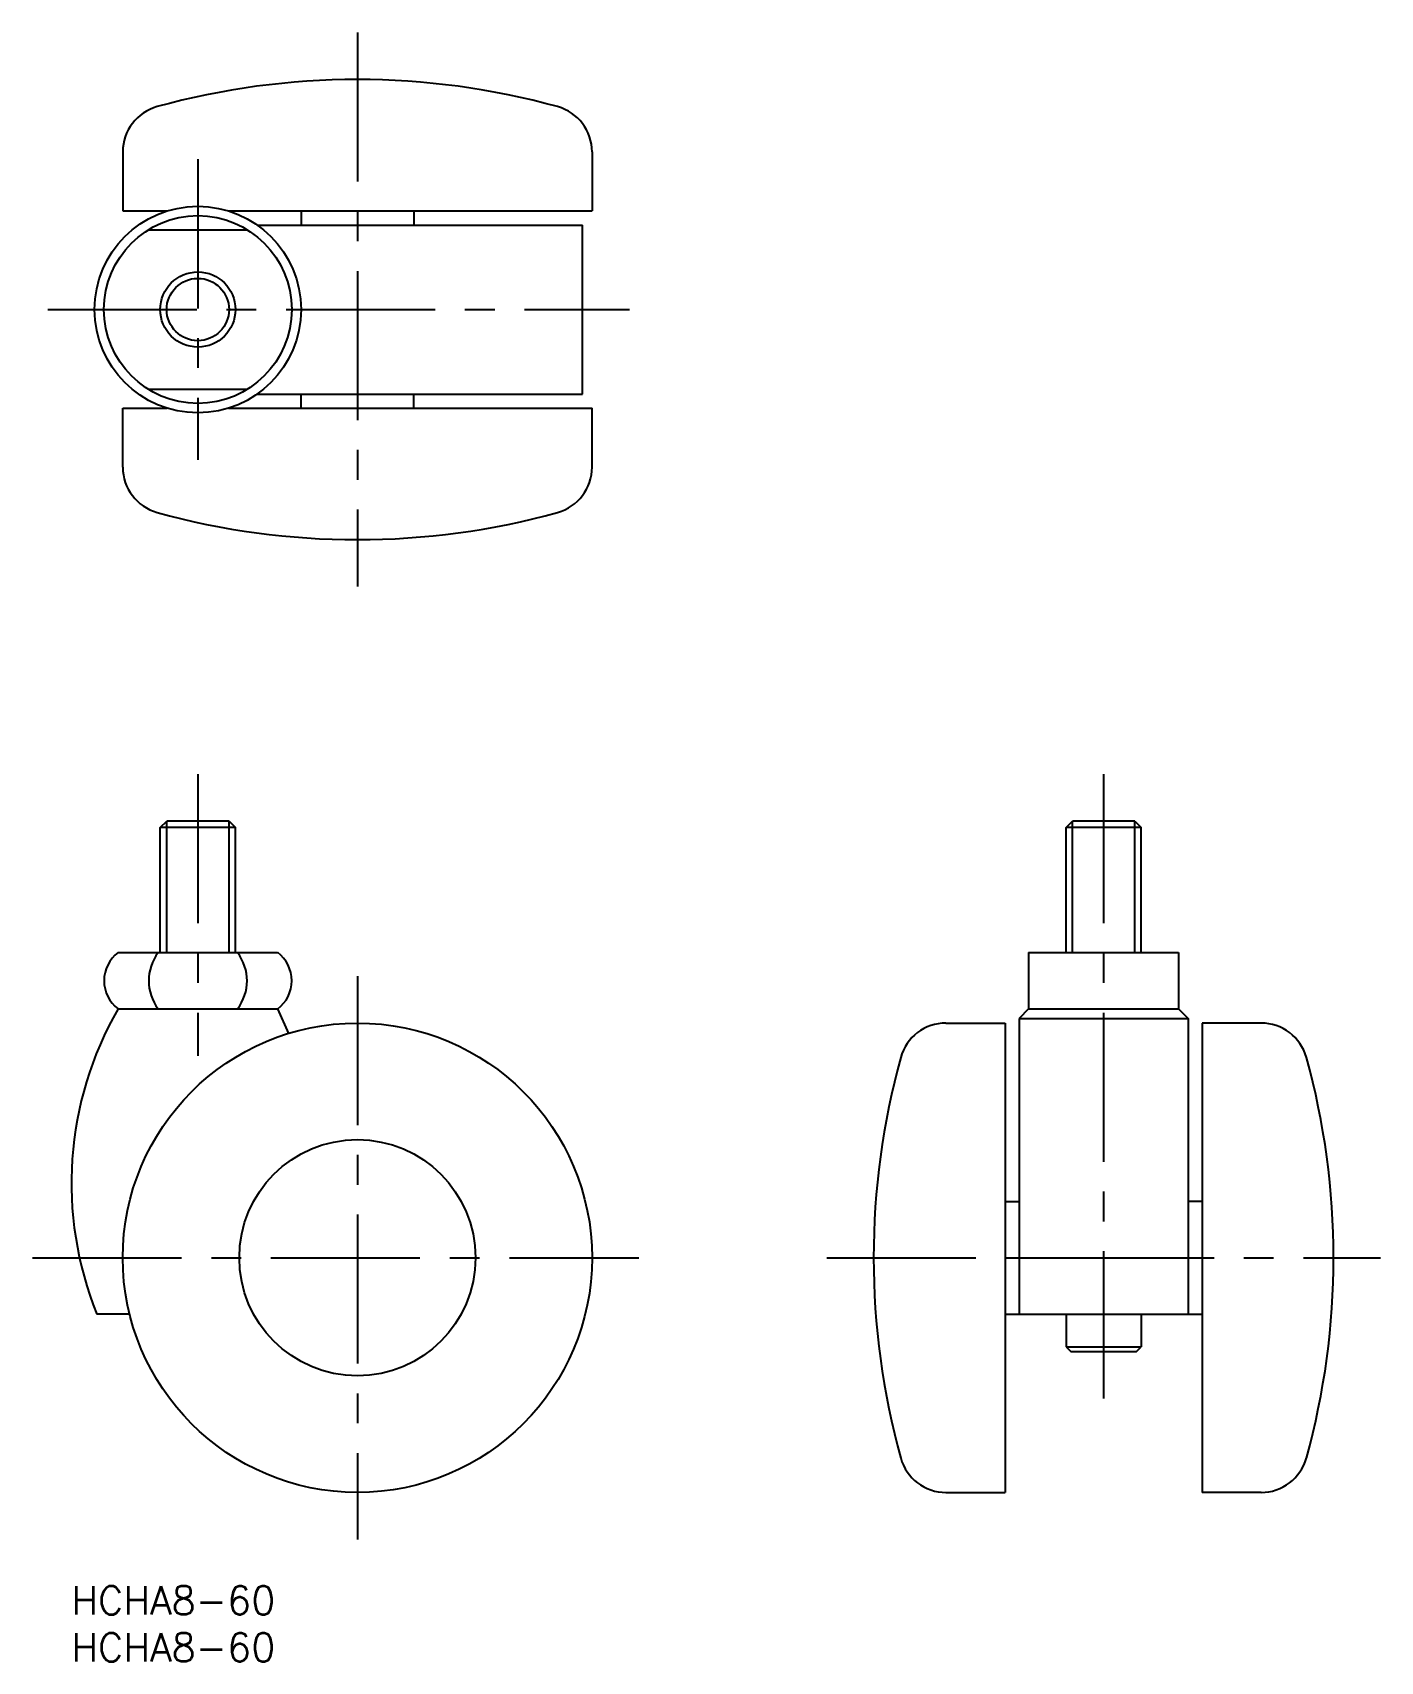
# Model space of a CAD drawing. Extents: x -4 to 139, y -8 to 166.
import ezdxf

# ---------------------------------------------------------------- set-up
doc = ezdxf.new("R2010")
doc.units = 0
doc.header["$LTSCALE"] = 0.5
doc.linetypes.add('CENTER', pattern=[50.8, 31.75, -6.35, 6.35, -6.35])
for name, color, linetype in [('MSM_CENTER', 1, 'CENTER'), ('MSM_CONTINUOUS', 7, 'CONTINUOUS'), ('MSM_NARROW', 5, 'CONTINUOUS'), ('MSM_PART_NUMBER', 7, 'CONTINUOUS')]:
    doc.layers.add(name, color=color, linetype=linetype)
doc.styles.get("Standard").update_dxf_attribs({"font": 'txt.shx', "height": 3, "bigfont": 'bigfont.shx'})

# ---------------------------------------------------------------- blocks, each defined once
blk = doc.blocks.new('*U5')
at = {"layer": 'MSM_PART_NUMBER'}
blk.add_text('HCHA8-60', height=3, dxfattribs=at).set_placement((0, -3))
blk = doc.blocks.new('*U6')
at = {"layer": 'MSM_PART_NUMBER'}
blk.add_text('HCHA8-60', height=3, dxfattribs=at).set_placement((0, -8))

msp = doc.modelspace()

# ---------------------------------------------------------------- linework, layer by layer
at = {"layer": 'MSM_CENTER'}
for p, q in [((30.47, 165.5), (30.47, 106.5)), ((13.47, 152), (13.47, 120)), ((-2.53, 136), (59.47, 136)), ((13.47, 86.5), (13.47, 56.51)), ((109.97, 86.5), (109.97, 20)), ((30.47, 65), (30.47, 5)), ((-4.14, 35), (60.47, 35)), ((80.47, 35), (139.47, 35))]:
    msp.add_line(p, q, dxfattribs=at)
at = {"layer": 'MSM_CONTINUOUS'}
for p, q in [((5.47, 152.79), (5.47, 146.5)), ((55.47, 152.79), (55.47, 146.5)), ((5.47, 146.5), (10.19, 146.5)), ((16.75, 146.5), (55.47, 146.5)), ((24.47, 146.5), (24.47, 145)), ((36.47, 146.5), (36.47, 145)), ((8.2, 144.5), (18.74, 144.5)), ((19.8, 145), (54.47, 145)), ((54.47, 127), (54.47, 145)), ((8.2, 127.5), (18.74, 127.5)), ((19.8, 127), (54.47, 127)), ((24.47, 125.5), (24.47, 127)), ((36.47, 125.5), (36.47, 127)), ((5.47, 125.5), (10.19, 125.5)), ((5.47, 119.21), (5.47, 125.5)), ((16.75, 125.5), (55.47, 125.5)), ((55.47, 119.21), (55.47, 125.5)), ((9.47, 80.82), (10.15, 81.5)), ((9.47, 67.5), (9.47, 80.82)), ((17.47, 80.82), (9.47, 80.82)), ((16.79, 81.5), (10.15, 81.5)), ((16.79, 81.5), (17.47, 80.82)), ((17.47, 67.5), (17.47, 80.82)), ((105.97, 80.82), (106.65, 81.5)), ((105.97, 67.5), (105.97, 80.82)), ((113.97, 80.82), (105.97, 80.82)), ((113.29, 81.5), (106.65, 81.5)), ((113.29, 81.5), (113.97, 80.82)), ((113.97, 67.5), (113.97, 80.82)), ((4.97, 67.5), (21.97, 67.5)), ((101.97, 67.5), (117.97, 67.5)), ((101.97, 67.5), (101.97, 61.5)), ((117.97, 67.5), (117.97, 61.5)), ((4.97, 61.5), (21.97, 61.5)), ((21.97, 61.5), (23.12, 58.9)), ((101.97, 61.5), (100.97, 60.5)), ((101.97, 61.5), (117.97, 61.5)), ((117.97, 61.5), (118.97, 60.5)), ((93.18, 60), (99.47, 60)), ((99.47, 60), (99.47, 10)), ((100.97, 60.5), (118.97, 60.5)), ((100.97, 60.5), (100.97, 29)), ((118.97, 60.5), (118.97, 29)), ((120.47, 60), (120.47, 10)), ((126.76, 60), (120.47, 60)), ((99.47, 41), (100.97, 41)), ((120.47, 41), (118.97, 41)), ((100.97, 35), (118.97, 35)), ((6.2, 29), (2.72, 29)), ((99.47, 29), (120.47, 29)), ((105.97, 29), (105.97, 25.5)), ((113.97, 29), (113.97, 25.5)), ((105.97, 25.5), (113.97, 25.5)), ((105.97, 25.5), (106.47, 25)), ((106.47, 25), (113.47, 25)), ((113.47, 25), (113.97, 25.5)), ((93.18, 10), (99.47, 10)), ((94.75, 10), (94.75, 10)), ((126.76, 10), (120.47, 10))]:
    msp.add_line(p, q, dxfattribs=at)
for centre, radius in [((13.47, 136), 11), ((13.47, 136), 10), ((13.47, 136), 4), ((30.47, 35), 25), ((30.47, 35), 12.58)]:
    msp.add_circle(centre, radius, dxfattribs=at)
for centre, radius, start, end in [((30.47, 80.37), 80.13, 74.5604, 105.4396), ((10.47, 152.79), 5, 105.4396, 180), ((50.47, 152.79), 5, 0, 74.5604), ((10.47, 119.21), 5, 180, 254.5604), ((50.47, 119.21), 5, 285.4396, 0), ((30.47, 191.62), 80.13, 254.5604, 285.4396), ((7.24, 64.5), 3.76, 127.0605, 232.9395), ((13.16, 64.5), 4.93, 142.5226, 217.4774), ((13.78, 64.5), 4.93, 322.5226, 37.4774), ((19.71, 64.5), 3.76, 307.0605, 52.9395), ((37.13, 42.94), 37.13, 150.0101, 202.0561), ((93.18, 55), 5, 90, 164.5604), ((126.76, 55), 5, 15.4396, 90), ((165.6, 35), 80.13, 164.5604, 195.4396), ((54.35, 35), 80.13, 344.5604, 15.4396), ((93.18, 15), 5, 195.4396, 270), ((126.76, 15), 5, 270, 344.5604)]:
    msp.add_arc(centre, radius, start, end, dxfattribs=at)
at = {"layer": 'MSM_NARROW'}
for p, q in [((10.15, 67.5), (10.15, 81.5)), ((16.79, 67.5), (16.79, 81.5)), ((106.65, 67.5), (106.65, 81.5)), ((113.29, 67.5), (113.29, 81.5))]:
    msp.add_line(p, q, dxfattribs=at)
msp.add_circle((13.47, 136), 3.32, dxfattribs=at)

# ---------------------------------------------------------------- block references
at = {"layer": 'MSM_CONTINUOUS'}
for name in ['*U5', '*U6']:
    msp.add_blockref(name, (0, 0), dxfattribs=at)

doc.saveas('drawing.dxf')
